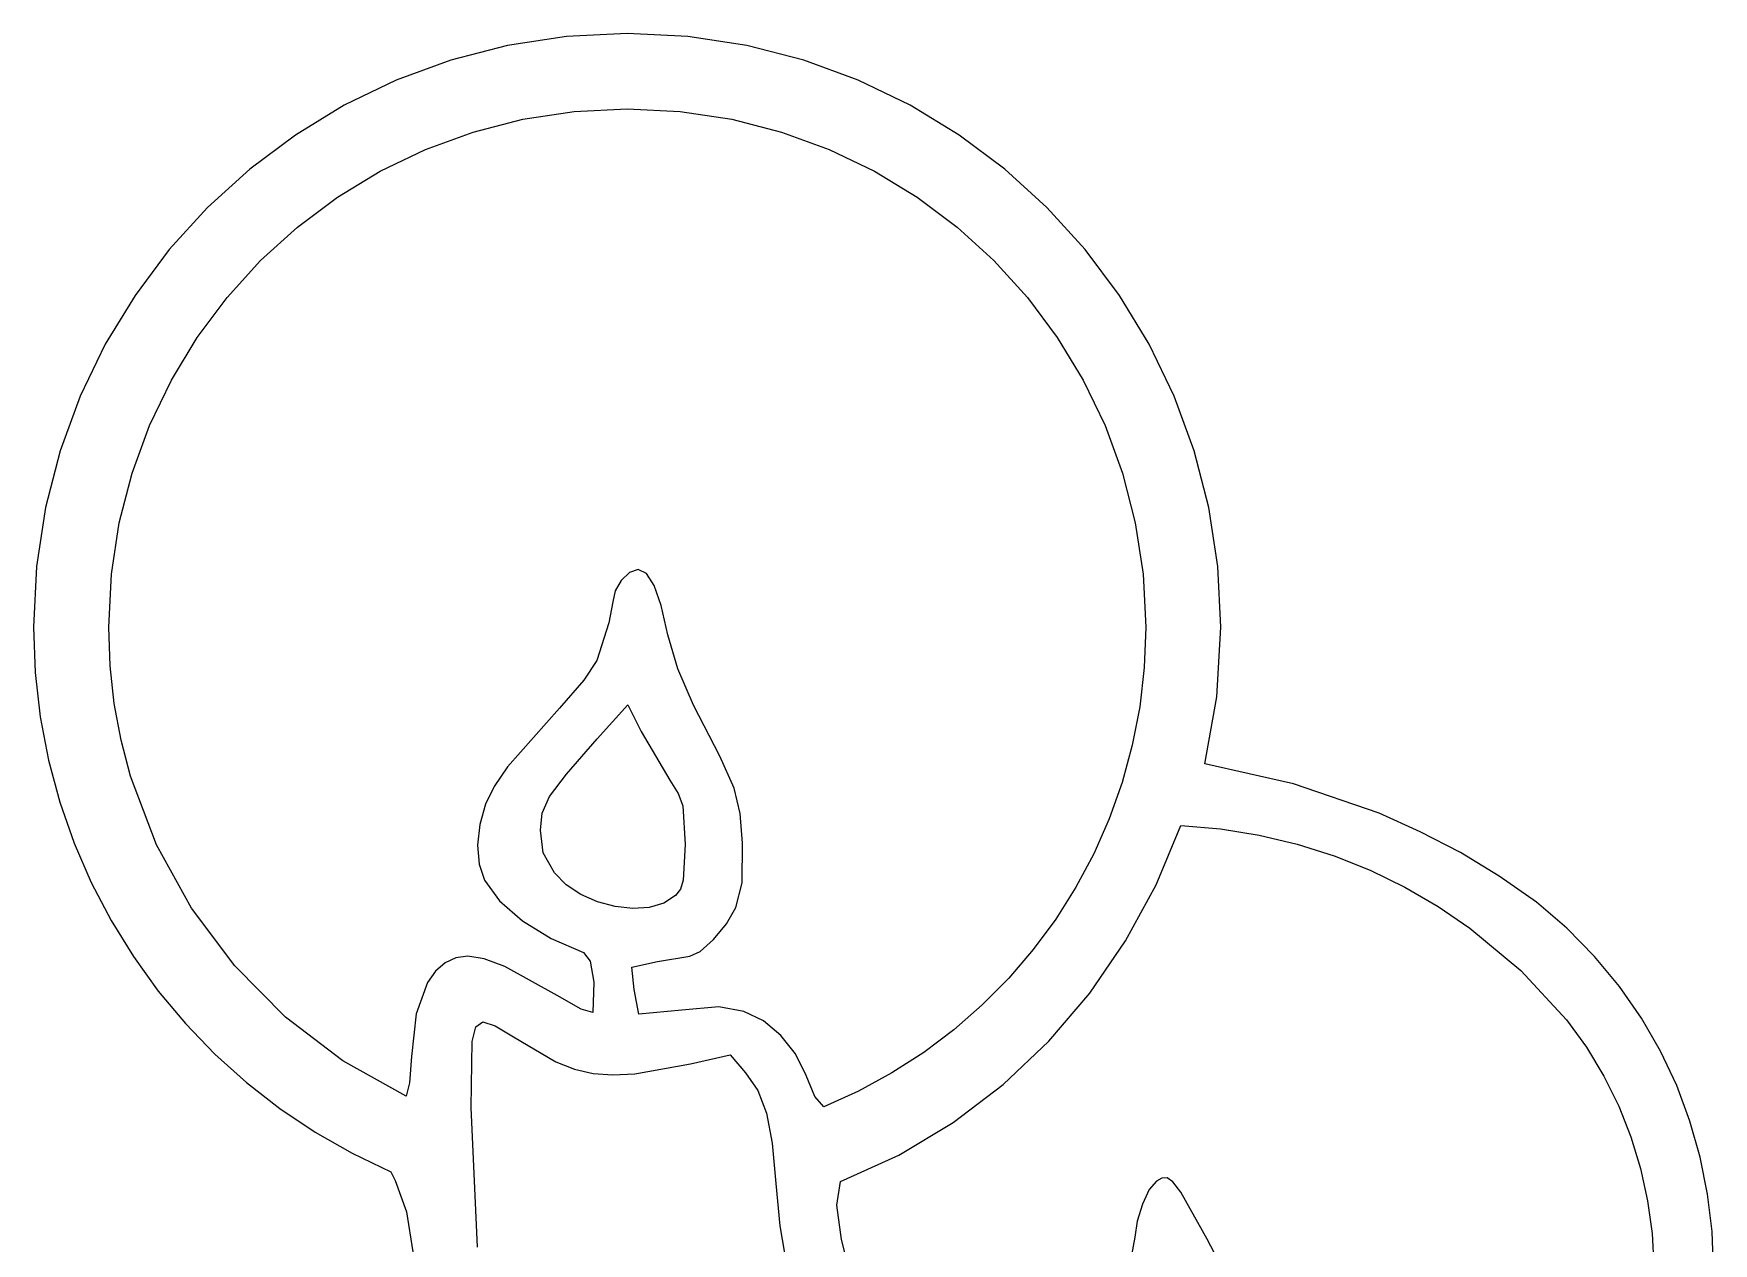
# Model space of a CAD drawing. Extents: x 5 to 193, y 5 to 200.
# Drawn here: x 26.9 to 121.3, y 132 to 200.1 of the extents above; entities that cross this region are included whole.
import ezdxf

# ---------------------------------------------------------------- set-up
doc = ezdxf.new("R2010")
doc.units = 0

msp = doc.modelspace()

# ---------------------------------------------------------------- linework, layer by layer
at = {"layer": 'Layer 1'}
for p, q in [((53.540311, 199.386382), (50.342642, 198.563708)), ((56.853054, 199.89231), (53.540311, 199.386382)), ((60.264063, 200.064687), (56.853054, 199.89231)), ((63.67517, 199.89231), (60.264063, 200.064687)), ((60.264063, 200.064687), (60.264063, 200.064687)), ((66.988192, 199.386381), (63.67517, 199.89231)), ((70.186296, 198.563708), (66.988192, 199.386381)), ((50.342642, 198.563708), (47.276851, 197.441096)), ((73.252651, 197.441095), (70.186296, 198.563708)), ((47.276851, 197.441096), (44.359745, 196.035351)), ((76.170425, 196.03535), (73.252651, 197.441095)), ((44.359745, 196.035351), (41.608129, 194.363279)), ((54.391196, 195.247767), (57.284698, 195.689626)), ((57.284698, 195.689626), (60.264063, 195.840174)), ((60.264063, 195.840174), (63.243526, 195.689626)), ((60.264063, 195.840174), (60.264063, 195.840174)), ((63.243526, 195.689626), (66.137307, 195.247767)), ((78.922785, 194.363278), (76.170425, 196.03535)), ((51.598234, 194.52927), (54.391196, 195.247767)), ((66.137307, 195.247767), (68.930704, 194.52927)), ((41.608129, 194.363279), (39.03881, 192.441686)), ((48.920485, 193.548811), (51.598234, 194.52927)), ((68.930704, 194.52927), (71.609017, 193.548812)), ((81.492901, 192.441685), (78.922785, 194.363278)), ((46.372624, 192.321065), (48.920485, 193.548811)), ((71.609017, 193.548812), (74.157546, 192.321066)), ((39.03881, 192.441686), (36.668594, 190.287379)), ((43.969326, 190.860707), (46.372624, 192.321065)), ((74.157546, 192.321066), (76.561588, 190.860708)), ((83.86394, 190.287377), (81.492901, 192.441685)), ((41.725267, 189.182411), (43.969326, 190.860707)), ((76.561588, 190.860708), (78.806444, 189.182412)), ((36.668594, 190.287379), (34.514287, 187.917162)), ((86.01907, 187.917161), (83.86394, 190.287377)), ((39.65512, 187.300853), (41.725267, 189.182411)), ((78.806444, 189.182412), (80.877414, 187.300854)), ((34.514287, 187.917162), (32.592694, 185.347843)), ((37.773562, 185.230706), (39.65512, 187.300853)), ((80.877414, 187.300854), (82.759795, 185.230707)), ((87.941459, 185.347842), (86.01907, 187.917161)), ((32.592694, 185.347843), (30.920622, 182.596228)), ((36.095266, 182.986647), (37.773562, 185.230706)), ((82.759795, 185.230707), (84.438888, 182.986648)), ((89.614276, 182.596226), (87.941459, 185.347842)), ((30.920622, 182.596228), (29.514878, 179.679122)), ((34.634907, 180.583349), (36.095266, 182.986647)), ((84.438888, 182.986648), (85.899991, 180.58335)), ((91.020689, 179.67912), (89.614276, 182.596226)), ((33.407161, 178.035489), (34.634907, 180.583349)), ((85.899991, 180.58335), (87.128405, 178.03549)), ((29.514878, 179.679122), (28.392266, 176.613331)), ((92.143865, 176.61333), (91.020689, 179.67912)), ((32.426702, 175.35774), (33.407161, 178.035489)), ((87.128405, 178.03549), (88.109428, 175.357741)), ((28.392266, 176.613331), (27.569592, 173.415661)), ((92.966974, 173.415661), (92.143865, 176.61333)), ((31.708206, 172.564777), (32.426702, 175.35774)), ((88.109428, 175.357741), (88.82836, 172.564778)), ((27.569592, 173.415661), (27.063664, 170.102919)), ((93.473183, 170.102919), (92.966974, 173.415661)), ((31.266346, 169.671276), (31.708206, 172.564777)), ((88.82836, 172.564778), (89.270499, 169.671276)), ((27.063664, 170.102919), (26.891286, 166.691911)), ((93.64566, 166.691911), (93.473183, 170.102919)), ((31.115799, 166.691911), (31.266346, 169.671276)), ((59.930169, 169.325329), (59.587086, 168.741418)), ((60.391692, 169.758902), (59.930169, 169.325329)), ((60.881424, 169.928647), (60.391692, 169.758902)), ((61.353907, 169.711625), (60.881424, 169.928647)), ((61.780624, 169.044184), (61.353907, 169.711625)), ((62.172255, 167.901752), (61.780624, 169.044184)), ((89.270499, 169.671276), (89.421146, 166.691911)), ((59.452674, 168.120661), (59.236133, 166.930824)), ((59.587086, 168.741418), (59.452674, 168.120661)), ((62.539479, 166.259758), (62.172255, 167.901752)), ((26.891286, 166.691911), (26.987023, 164.146818)), ((31.195046, 164.527598), (31.115799, 166.691911)), ((59.236133, 166.930824), (58.55309, 164.813369)), ((63.106398, 164.343196), (62.539479, 166.259758)), ((89.421146, 166.691911), (89.33451, 164.43003)), ((93.414723, 162.780081), (93.64566, 166.691911)), ((31.429075, 162.406198), (31.195046, 164.527598)), ((58.55309, 164.813369), (57.825771, 163.71836)), ((63.994688, 162.308647), (63.106398, 164.343196)), ((89.33451, 164.43003), (89.078855, 162.215415)), ((26.987023, 164.146818), (27.269622, 161.653655)), ((57.825771, 163.71836), (56.454063, 162.132258)), ((92.746076, 159.001356), (93.414723, 162.780081)), ((27.269622, 161.653655), (27.732166, 159.219332)), ((31.812314, 160.333263), (31.429075, 162.406198)), ((56.454063, 162.132258), (53.541703, 158.841209)), ((58.579549, 160.412467), (60.290521, 162.317467)), ((60.290521, 162.317467), (61.040174, 160.8358)), ((60.290521, 162.317467), (60.290521, 162.317467)), ((65.476497, 159.445476), (63.994688, 162.308647)), ((89.078855, 162.215415), (88.660556, 160.054404)), ((61.040174, 160.8358), (62.654132, 158.084133)), ((32.33919, 158.314346), (31.812314, 160.333263)), ((56.843562, 158.433904), (58.579549, 160.412467)), ((88.660556, 160.054404), (88.085991, 157.953331)), ((27.732166, 159.219332), (28.367738, 156.850756)), ((53.541703, 158.841209), (52.78088, 157.729489)), ((66.273792, 157.635742), (65.476497, 159.445476)), ((97.723754, 157.876036), (92.746076, 159.001356)), ((33.801572, 154.460773), (32.33919, 158.314346)), ((52.78088, 157.729489), (52.300104, 156.734758)), ((55.889105, 157.169519), (56.843562, 158.433904)), ((62.654132, 158.084133), (63.124389, 157.334212)), ((88.085991, 157.953331), (87.361537, 155.918534)), ((102.529722, 156.226107), (97.723754, 157.876036)), ((28.367738, 156.850756), (29.169423, 154.554835)), ((55.48171, 156.243378), (55.889105, 157.169519)), ((63.124389, 157.334212), (63.384248, 156.65288)), ((66.617247, 156.222183), (66.273792, 157.635742)), ((52.300104, 156.734758), (51.97208, 155.588936)), ((55.38691, 155.27955), (55.48171, 156.243378)), ((63.384248, 156.65288), (63.518438, 154.476981)), ((66.737535, 154.547536), (66.617247, 156.222183)), ((87.361537, 155.918534), (86.493571, 153.956348)), ((104.849177, 155.194961), (102.529722, 156.226107)), ((51.97208, 155.588936), (51.851699, 154.43497)), ((55.535603, 154.000051), (55.38691, 155.27955)), ((89.992727, 152.209217), (91.386956, 155.542745)), ((91.386956, 155.542745), (93.615471, 155.347326)), ((93.615471, 155.347326), (95.799495, 154.995111)), ((95.799495, 154.995111), (97.933211, 154.489347)), ((107.102739, 154.021319), (104.849177, 155.194961)), ((29.169423, 154.554835), (30.130302, 152.33848)), ((35.771648, 150.889899), (33.801572, 154.460773)), ((51.851699, 154.43497), (51.940087, 153.363745)), ((56.17184, 152.889481), (55.535603, 154.000051)), ((63.518438, 154.476981), (63.417094, 152.477238)), ((66.718223, 152.325001), (66.737535, 154.547536)), ((86.493571, 153.956348), (85.488469, 152.07311)), ((97.933211, 154.489347), (100.010804, 153.83328)), ((109.282752, 152.701401), (107.102739, 154.021319)), ((51.940087, 153.363745), (52.238368, 152.466147)), ((100.010804, 153.83328), (102.026459, 153.030156)), ((102.026459, 153.030156), (103.974359, 152.083223)), ((30.130302, 152.33848), (31.24346, 150.208596)), ((52.238368, 152.466147), (53.090141, 151.305811)), ((56.834574, 152.212034), (56.17184, 152.889481)), ((57.661325, 151.661717), (56.834574, 152.212034)), ((63.417094, 152.477238), (63.250637, 151.97047)), ((66.375938, 150.922744), (66.718223, 152.325001)), ((85.488469, 152.07311), (84.352609, 150.275155)), ((88.281125, 149.060538), (89.992727, 152.209217)), ((103.974359, 152.083223), (105.848688, 150.995726)), ((111.381563, 151.231425), (109.282752, 152.701401)), ((53.090141, 151.305811), (54.377148, 150.186355)), ((58.596834, 151.248906), (57.661325, 151.661717)), ((59.58584, 150.983979), (58.596834, 151.248906)), ((62.321239, 151.180277), (61.503302, 150.939287)), ((62.971632, 151.610661), (62.321239, 151.180277)), ((63.250637, 151.97047), (62.971632, 151.610661)), ((113.093673, 149.760672), (111.381563, 151.231425)), ((31.24346, 150.208596), (32.50198, 148.172094)), ((38.204848, 147.646143), (35.771648, 150.889899)), ((54.377148, 150.186355), (55.986033, 149.190354)), ((60.573082, 150.877314), (59.58584, 150.983979)), ((61.503302, 150.939287), (60.573082, 150.877314)), ((65.851436, 150.01814), (66.375938, 150.922744)), ((84.352609, 150.275155), (83.092367, 148.568819)), ((105.848688, 150.995726), (107.643631, 149.770911)), ((65.123372, 149.134548), (65.851436, 150.01814)), ((107.643631, 149.770911), (110.496302, 147.382845)), ((114.648167, 148.175751), (113.093673, 149.760672)), ((55.986033, 149.190354), (57.803438, 148.400383)), ((57.803438, 148.400383), (58.186611, 147.923506)), ((63.783021, 148.197536), (64.373361, 148.463753)), ((64.373361, 148.463753), (65.123372, 149.134548)), ((83.092367, 148.568819), (81.71412, 146.96044)), ((86.268277, 146.12318), (88.281125, 149.060538)), ((32.50198, 148.172094), (33.898946, 146.235881)), ((41.056598, 144.773923), (38.204848, 147.646143)), ((49.49515, 147.353374), (49.045231, 146.715169)), ((50.02557, 147.817762), (49.49515, 147.353374)), ((50.632594, 148.101445), (50.02557, 147.817762)), ((51.312326, 148.197536), (50.632594, 148.101445)), ((52.21497, 148.050955), (51.312326, 148.197536)), ((53.375043, 147.621444), (52.21497, 148.050955)), ((56.33059, 145.975036), (53.375043, 147.621444)), ((58.186611, 147.923506), (58.385521, 146.733508)), ((60.519826, 147.571356), (61.975035, 147.888856)), ((60.660938, 146.318994), (60.519826, 147.571356)), ((61.975035, 147.888856), (63.783021, 148.197536)), ((110.496302, 147.382845), (113.074185, 144.623282)), ((116.043732, 146.487759), (114.648167, 148.175751)), ((49.045231, 146.715169), (48.402485, 144.944853)), ((58.385521, 146.733508), (58.332604, 145.022536)), ((81.71412, 146.96044), (80.224245, 145.456351)), ((117.279051, 144.707792), (116.043732, 146.487759)), ((33.898946, 146.235881), (35.427439, 144.406866)), ((57.668784, 145.212013), (56.33059, 145.975036)), ((60.925521, 144.943161), (60.660938, 146.318994)), ((80.224245, 145.456351), (78.62912, 144.062891)), ((83.970305, 143.423619), (86.268277, 146.12318)), ((44.282328, 142.31766), (41.056598, 144.773923)), ((48.402485, 144.944853), (48.128507, 142.561911)), ((51.747052, 144.227729), (52.150174, 144.502189)), ((52.150174, 144.502189), (52.84333, 144.28592)), ((52.150174, 144.502189), (52.150174, 144.502189)), ((58.332604, 145.022536), (57.668784, 145.212013)), ((63.333229, 145.154828), (60.925521, 144.943161)), ((65.408568, 145.343875), (63.333229, 145.154828)), ((66.81691, 145.084272), (65.408568, 145.343875)), ((67.91673, 144.55098), (66.81691, 145.084272)), ((68.902128, 143.738577), (67.91673, 144.55098)), ((113.074185, 144.623282), (114.193055, 143.074733)), ((113.074185, 144.623282), (113.074185, 144.623282)), ((118.352809, 142.846948), (117.279051, 144.707792)), ((35.427439, 144.406866), (37.080544, 142.691958)), ((51.539992, 143.393638), (51.747052, 144.227729)), ((52.84333, 144.28592), (53.869965, 143.655522)), ((53.869965, 143.655522), (56.249384, 142.261062)), ((69.722452, 142.699439), (68.902128, 143.738577)), ((78.62912, 144.062891), (76.93512, 142.786395)), ((37.080544, 142.691958), (38.851344, 141.098063)), ((51.497535, 139.695592), (51.539992, 143.393638)), ((63.818299, 142.147397), (66.058438, 142.641286)), ((66.058438, 142.641286), (66.922743, 141.644689)), ((70.327049, 141.485939), (69.722452, 142.699439)), ((76.93512, 142.786395), (75.148623, 141.633198)), ((81.403336, 140.988327), (83.970305, 143.423619)), ((114.193055, 143.074733), (115.170076, 141.45411)), ((119.263691, 140.916323), (118.352809, 142.846948)), ((47.837465, 140.321772), (44.282328, 142.31766)), ((48.128507, 142.561911), (48.018592, 141.069918)), ((56.249384, 142.261062), (57.301767, 141.843214)), ((57.301767, 141.843214), (58.350195, 141.598275)), ((60.697975, 141.58708), (63.818299, 142.147397)), ((38.851344, 141.098063), (40.732922, 139.632092)), ((48.018592, 141.069918), (47.837465, 140.321772)), ((58.350195, 141.598275), (59.460366, 141.516233)), ((59.460366, 141.516233), (60.697975, 141.58708)), ((66.922743, 141.644689), (67.614619, 140.634988)), ((70.820843, 140.310688), (70.327049, 141.485939)), ((75.148623, 141.633198), (73.276006, 140.609638)), ((78.583493, 138.84378), (81.403336, 140.988327)), ((115.170076, 141.45411), (116.003804, 139.771104)), ((120.010383, 138.927014), (119.263691, 140.916323)), ((67.614619, 140.634988), (68.096172, 139.373319)), ((71.323646, 139.72205), (70.820843, 140.310688)), ((73.276006, 140.609638), (71.323646, 139.72205)), ((116.003804, 139.771104), (116.692794, 138.035404)), ((40.732922, 139.632092), (42.718362, 138.300952)), ((51.841493, 131.828647), (51.497535, 139.695592)), ((68.096172, 139.373319), (68.414345, 137.688498)), ((75.526902, 137.016451), (78.583493, 138.84378)), ((120.591569, 136.890118), (120.010383, 138.927014)), ((42.718362, 138.300952), (44.800747, 137.111552)), ((116.692794, 138.035404), (117.235603, 136.256699)), ((44.800747, 137.111552), (46.97316, 136.0708)), ((68.414345, 137.688498), (68.616076, 135.409342)), ((72.249688, 135.532814), (75.526902, 137.016451)), ((46.97316, 136.0708), (47.220104, 135.585731)), ((117.235603, 136.256699), (117.630785, 134.44468)), ((121.005934, 134.816731), (120.591569, 136.890118)), ((47.220104, 135.585731), (47.864272, 133.813499)), ((68.616076, 135.409342), (68.84245, 133.039512)), ((72.051153, 134.188948), (72.249688, 135.532814)), ((89.615817, 135.08041), (89.227422, 134.25789)), ((90.012049, 135.541633), (89.615817, 135.08041)), ((90.329287, 135.705238), (90.012049, 135.541633)), ((90.617701, 135.728116), (90.329287, 135.705238)), ((90.947018, 135.504178), (90.617701, 135.728116)), ((91.386968, 134.927334), (90.947018, 135.504178)), ((72.309088, 132.264078), (72.051153, 134.188948)), ((89.227422, 134.25789), (88.929274, 133.290106)), ((92.877681, 132.290577), (91.386968, 134.927334)), ((117.630785, 134.44468), (117.876897, 132.609036)), ((121.252163, 132.717952), (121.005934, 134.816731)), ((47.864272, 133.813499), (48.207882, 131.581703)), ((88.929274, 133.290106), (88.803785, 132.393092)), ((68.84245, 133.039512), (69.225745, 130.834129)), ((72.945222, 129.812812), (72.309088, 132.264078)), ((88.803785, 132.393092), (88.60963, 131.393524)), ((95.647674, 126.969133), (92.877681, 132.290577)), ((117.876897, 132.609036), (117.972495, 130.759458)), ((121.328941, 130.604876), (121.252163, 132.717952))]:
    msp.add_line(p, q, dxfattribs=at)

doc.saveas('drawing.dxf')
